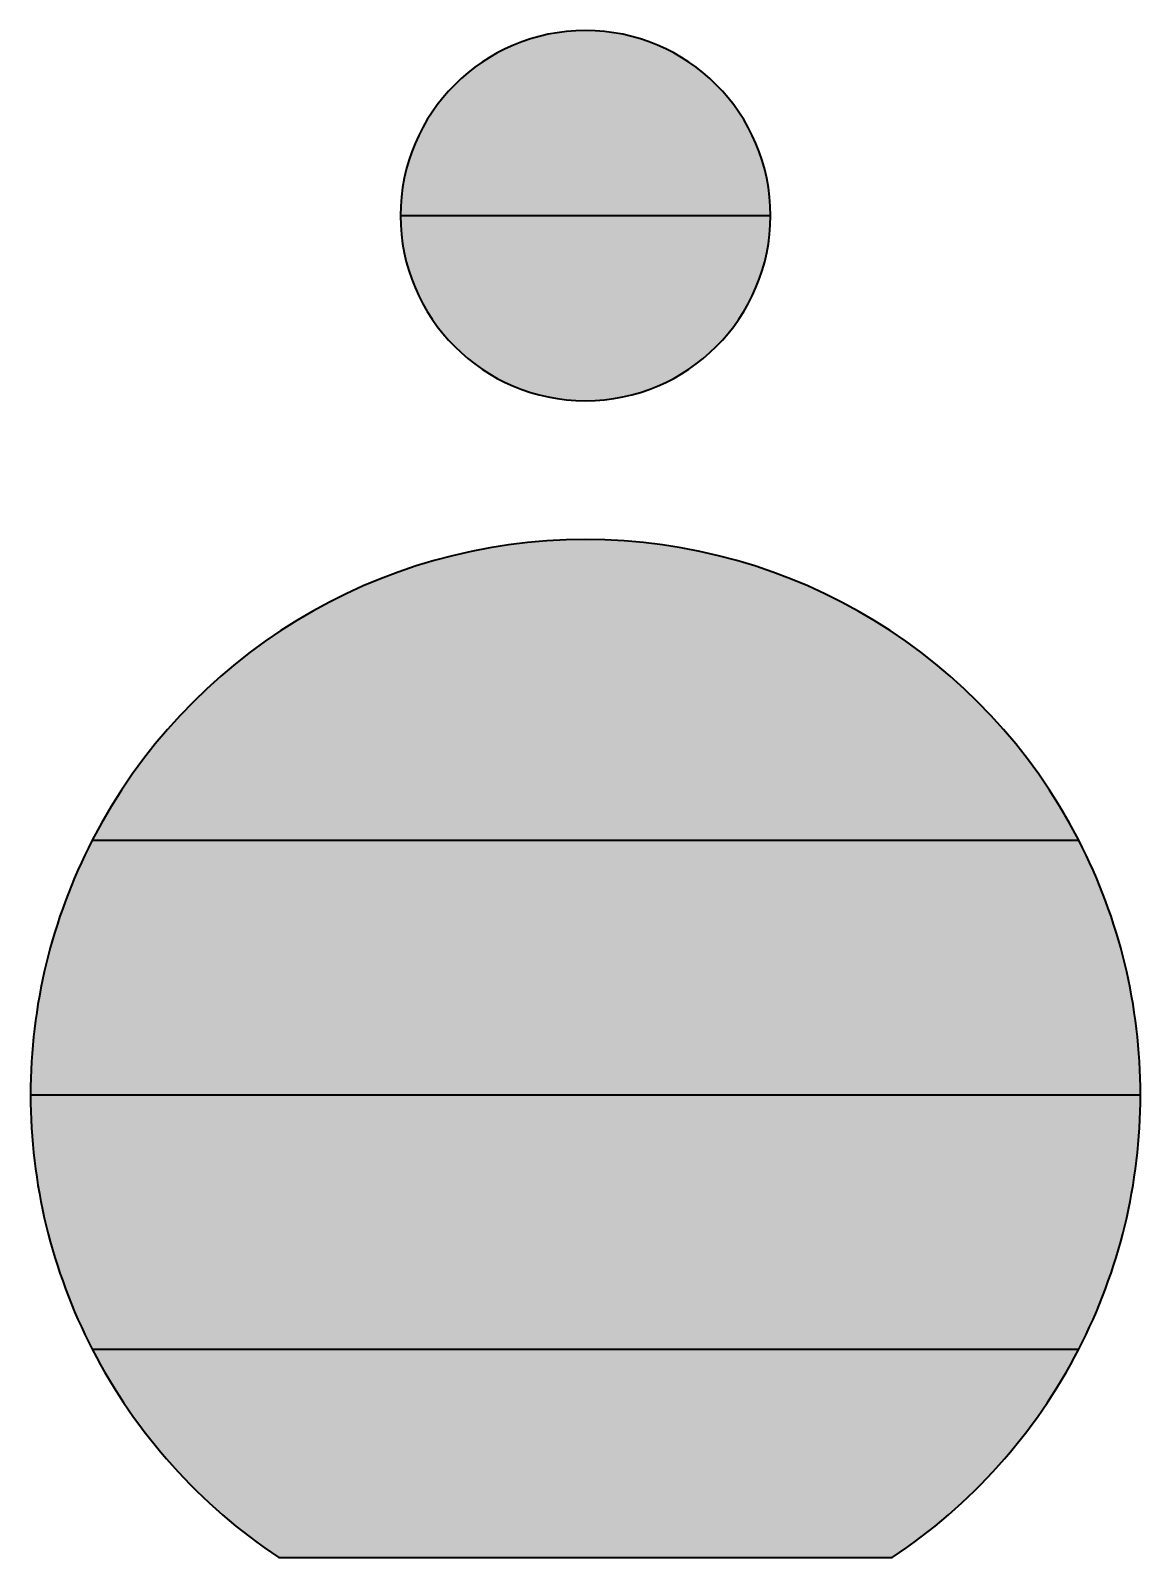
# Model space of a CAD drawing. Header units: metres. Extents: x -2.4 to 2.4, y 0 to 6.6.
import ezdxf

# ---------------------------------------------------------------- set-up
doc = ezdxf.new("R2010")
doc.units = ezdxf.units.M

msp = doc.modelspace()

# ---------------------------------------------------------------- hatches: boundary and pattern name
at = {"linetype": 'Continuous', "lineweight": 35, "true_color": 0xbb1e10}
h = msp.add_hatch(color=22, dxfattribs=at)
h.dxf.hatch_style = 1
h.paths.add_polyline_path([(0.8, 5.8, 1), (-0.8, 5.8)])
at = {"linetype": 'Continuous', "lineweight": 35, "true_color": 0x237f52}
h = msp.add_hatch(color=107, dxfattribs=at)
h.dxf.hatch_style = 1
h.paths.add_polyline_path([(0.8, 5.8), (-0.8, 5.8, 1)])
at = {"linetype": 'Continuous', "lineweight": 35, "true_color": 0xbb1e10}
h = msp.add_hatch(color=22, dxfattribs=at)
h.dxf.hatch_style = 1
h.paths.add_polyline_path([(2.1331, 3.1, 0.609449), (-2.1331, 3.1)])
at = {"linetype": 'Continuous', "lineweight": 35, "true_color": 0x237f52}
h = msp.add_hatch(color=107, dxfattribs=at)
h.dxf.hatch_style = 1
h.paths.add_polyline_path([(2.1331, 3.1), (-2.1331, 3.1, 0.119595), (-2.4, 2), (2.4, 2, 0.119595)])
at = {"linetype": 'Continuous', "lineweight": 35, "true_color": 0xbb1e10}
h = msp.add_hatch(color=22, dxfattribs=at)
h.dxf.hatch_style = 1
h.paths.add_polyline_path([(2.4, 2), (-2.4, 2, 0.119595), (-2.1331, 0.9), (2.1331, 0.9, 0.119595)])
at = {"linetype": 'Continuous', "lineweight": 35, "true_color": 0x237f52}
h = msp.add_hatch(color=107, dxfattribs=at)
h.dxf.hatch_style = 1
h.paths.add_polyline_path([(2.1331, 0.9), (-2.1331, 0.9, 0.127939), (-1.3266, 0), (1.3266, 0, 0.127939)])

# ---------------------------------------------------------------- linework, layer by layer
at = {"color": 22, "linetype": 'Continuous', "lineweight": 35}
for p, q in [((-0.8, 5.8), (0.8, 5.8)), ((-2.1331, 3.1), (2.1331, 3.1))]:
    msp.add_line(p, q, dxfattribs=at)
at = {"color": 22, "linetype": 'Continuous', "lineweight": 35, "true_color": 0xbb1e10}
for p, q in [((-2.4, 2), (2.4, 2)), ((-2.1331, 0.9), (2.1331, 0.9))]:
    msp.add_line(p, q, dxfattribs=at)
at = {"color": 107, "linetype": 'Continuous', "lineweight": 35, "true_color": 0x237f52}
msp.add_line((-1.3266, 0), (1.3266, 0), dxfattribs=at)
at = {"color": 22, "linetype": 'Continuous', "lineweight": 35}
for centre, radius, start, end in [((0, 5.8), 0.8, 0, 180), ((0, 2), 2.4, 27.27961, 152.72039)]:
    msp.add_arc(centre, radius, start, end, dxfattribs=at)
at = {"color": 107, "linetype": 'Continuous', "lineweight": 35, "true_color": 0x237f52}
for centre, radius, start, end in [((0, 5.8), 0.8, 180, 0), ((0, 2), 2.4, 152.72039, 180), ((0, 2), 2.4, 0, 27.27961), ((0, 2), 2.4, 303.55731, 332.72039)]:
    msp.add_arc(centre, radius, start, end, dxfattribs=at)
at = {"color": 22, "linetype": 'Continuous', "lineweight": 35, "true_color": 0xbb1e10}
for start, end in [(180, 207.27961), (332.72039, 0), (207.27961, 236.44269)]:
    msp.add_arc((0, 2), 2.4, start, end, dxfattribs=at)

doc.saveas('drawing.dxf')
